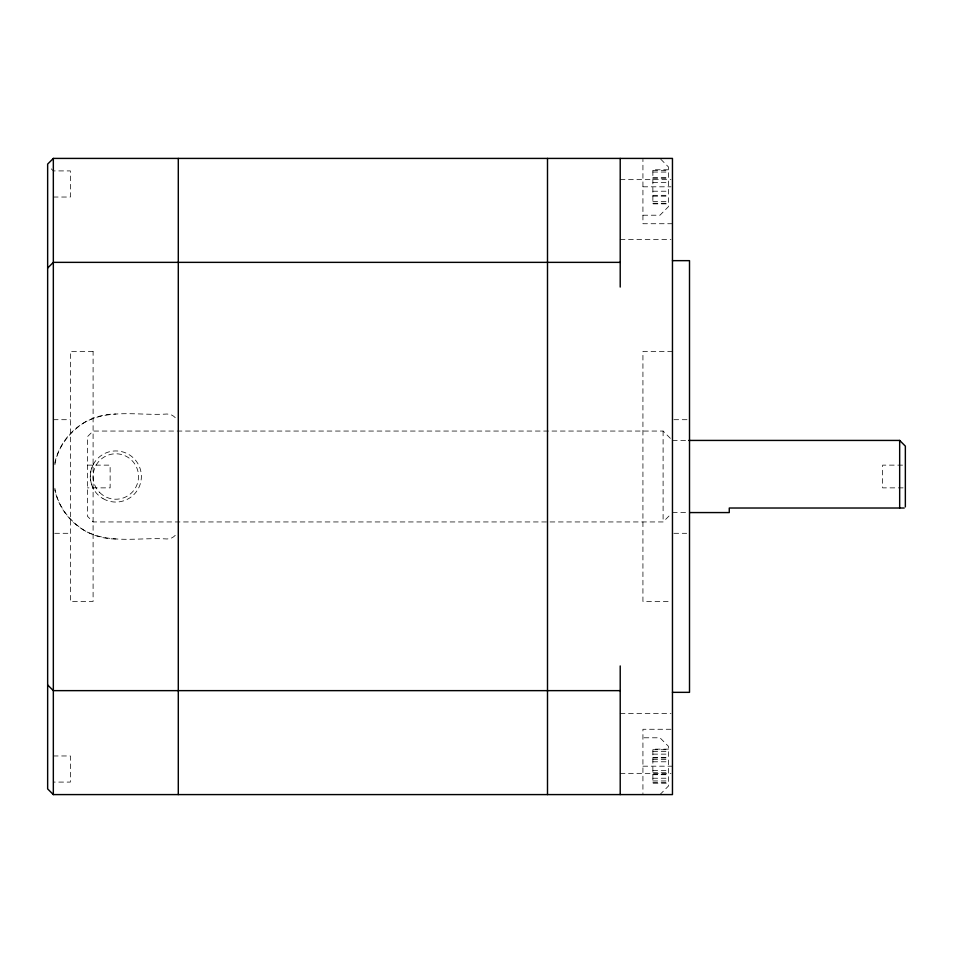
<?xml version="1.0" encoding="UTF-8"?>
<svg xmlns="http://www.w3.org/2000/svg" width="953" height="953" viewBox="0 0 953 953"><rect width="100%" height="100%" fill="white"/><g stroke="black" fill="none" stroke-linecap="round" stroke-linejoin="round"><path stroke-width="0.71" stroke-dasharray="4.76 3.57" d="M54.881 464.742C57.585 447.005 69.64 431.828 84.567 422.393C109.821 408.587 139.591 415.83 166.93 414.019A11.365 11.365 0 0 1 176.77 419.701M93.68 463.718C89.308 471.592 89.308 481.408 93.68 489.282M659.964 794.588L668.494 785.999L668.494 746.378L659.964 737.789L642.93 737.789M670.376 438.344L663.097 431.054L93.096 431.054L87.414 436.736L87.414 516.264L93.096 521.946L663.097 521.946L670.376 514.656M668.494 169.777L652.865 169.777L652.865 203.859L668.494 203.859M652.865 170.349L668.494 170.349M652.865 172.052L668.494 172.052M652.865 177.461L668.494 177.461M652.865 178.294L668.494 178.294M620.212 179.652L671.007 179.652M652.865 182.404L668.494 182.404M642.93 186.812L670.983 186.812M652.865 191.219L668.494 191.219M652.865 195.329L668.494 195.329M652.865 196.163L668.494 196.163M53.332 197.033L70.367 197.033L70.367 170.909L53.332 170.909L50.485 168.062M652.865 201.571L668.494 201.571M652.865 203.275L668.494 203.275M642.93 215.211L659.964 215.211L668.494 206.622L668.494 167.001L659.964 158.412M672.461 223.729L642.93 223.729L642.93 159.377M620.212 239.406L671.007 239.406M672.461 351.538L642.93 351.538L642.93 601.462L670.983 601.462M53.332 419.701L70.367 419.701M673.89 419.701L689.507 419.701M672.461 440.429L687.316 440.429M87.414 465.135L110.131 465.135L110.131 487.865L87.414 487.865M902.515 465.135L882.633 465.135L882.633 487.865L905.35 487.865M672.461 512.571L687.03 512.571M54.75 533.299L70.367 533.299M673.89 533.299L686.66 533.299M54.881 488.258C57.585 505.995 69.64 521.172 84.567 530.607C109.821 544.413 139.591 537.17 166.93 538.981A11.365 11.365 0 0 0 176.77 533.299M620.212 713.594L671.007 713.594M670.983 729.271L642.93 729.271L642.93 793.623M668.494 749.141L652.865 749.141L652.865 783.223L668.494 783.223M652.865 749.725L668.494 749.725M652.865 751.429L668.494 751.429M652.865 754.133L668.494 754.133M53.332 755.967L70.367 755.967L70.367 782.091L53.332 782.091M652.865 757.671L668.494 757.671M652.865 757.957L668.494 757.957M652.865 759.648L668.494 759.648M652.865 761.781L668.494 761.781M642.93 766.188L672.461 766.188M652.865 770.596L668.494 770.596M652.865 772.728L668.494 772.728M620.212 773.348L671.007 773.348M652.865 774.42L668.494 774.42M652.865 774.706L668.494 774.706M652.865 778.232L668.494 778.232M652.865 780.948L668.494 780.948M652.865 782.651L668.494 782.651M663.097 431.054L663.097 521.946M115.813 538.981A62.481 62.481 0 0 1 54.762 489.794M54.762 463.206A62.481 62.481 0 0 1 115.813 414.019M93.096 351.538L70.367 351.538L70.367 601.462L93.096 601.462L93.096 351.538M99.743 492.57A22.717 22.717 0 0 0 137.756 482.385A22.717 22.717 0 0 0 109.929 454.557A22.717 22.717 0 0 0 99.743 492.57M103.031 498.633A25.564 25.564 0 0 0 141.378 476.5A25.564 25.564 0 0 0 103.031 454.367A25.564 25.564 0 0 0 103.031 498.633"/><path stroke-width="1.43" d="M53.332 158.412L47.65 164.095L47.65 788.905L53.332 794.588L672.461 794.588L672.461 158.412L53.332 158.412L53.332 794.588M47.65 268.043L53.332 262.361L620.212 262.361M672.461 260.657L689.507 260.657L689.507 692.343L672.461 692.343M688.805 440.429L899.668 440.429L905.35 446.111L905.35 506.889M904.218 508.02L729.271 508.02L729.271 512.571L689.936 512.571M620.212 690.639L53.332 690.639L47.65 684.957M899.668 440.429L899.668 508.02M620.212 158.412L620.212 287.056M620.212 665.944L620.212 794.588M547.499 158.412L547.499 794.588M178.294 158.412L178.294 794.588"/></g></svg>
